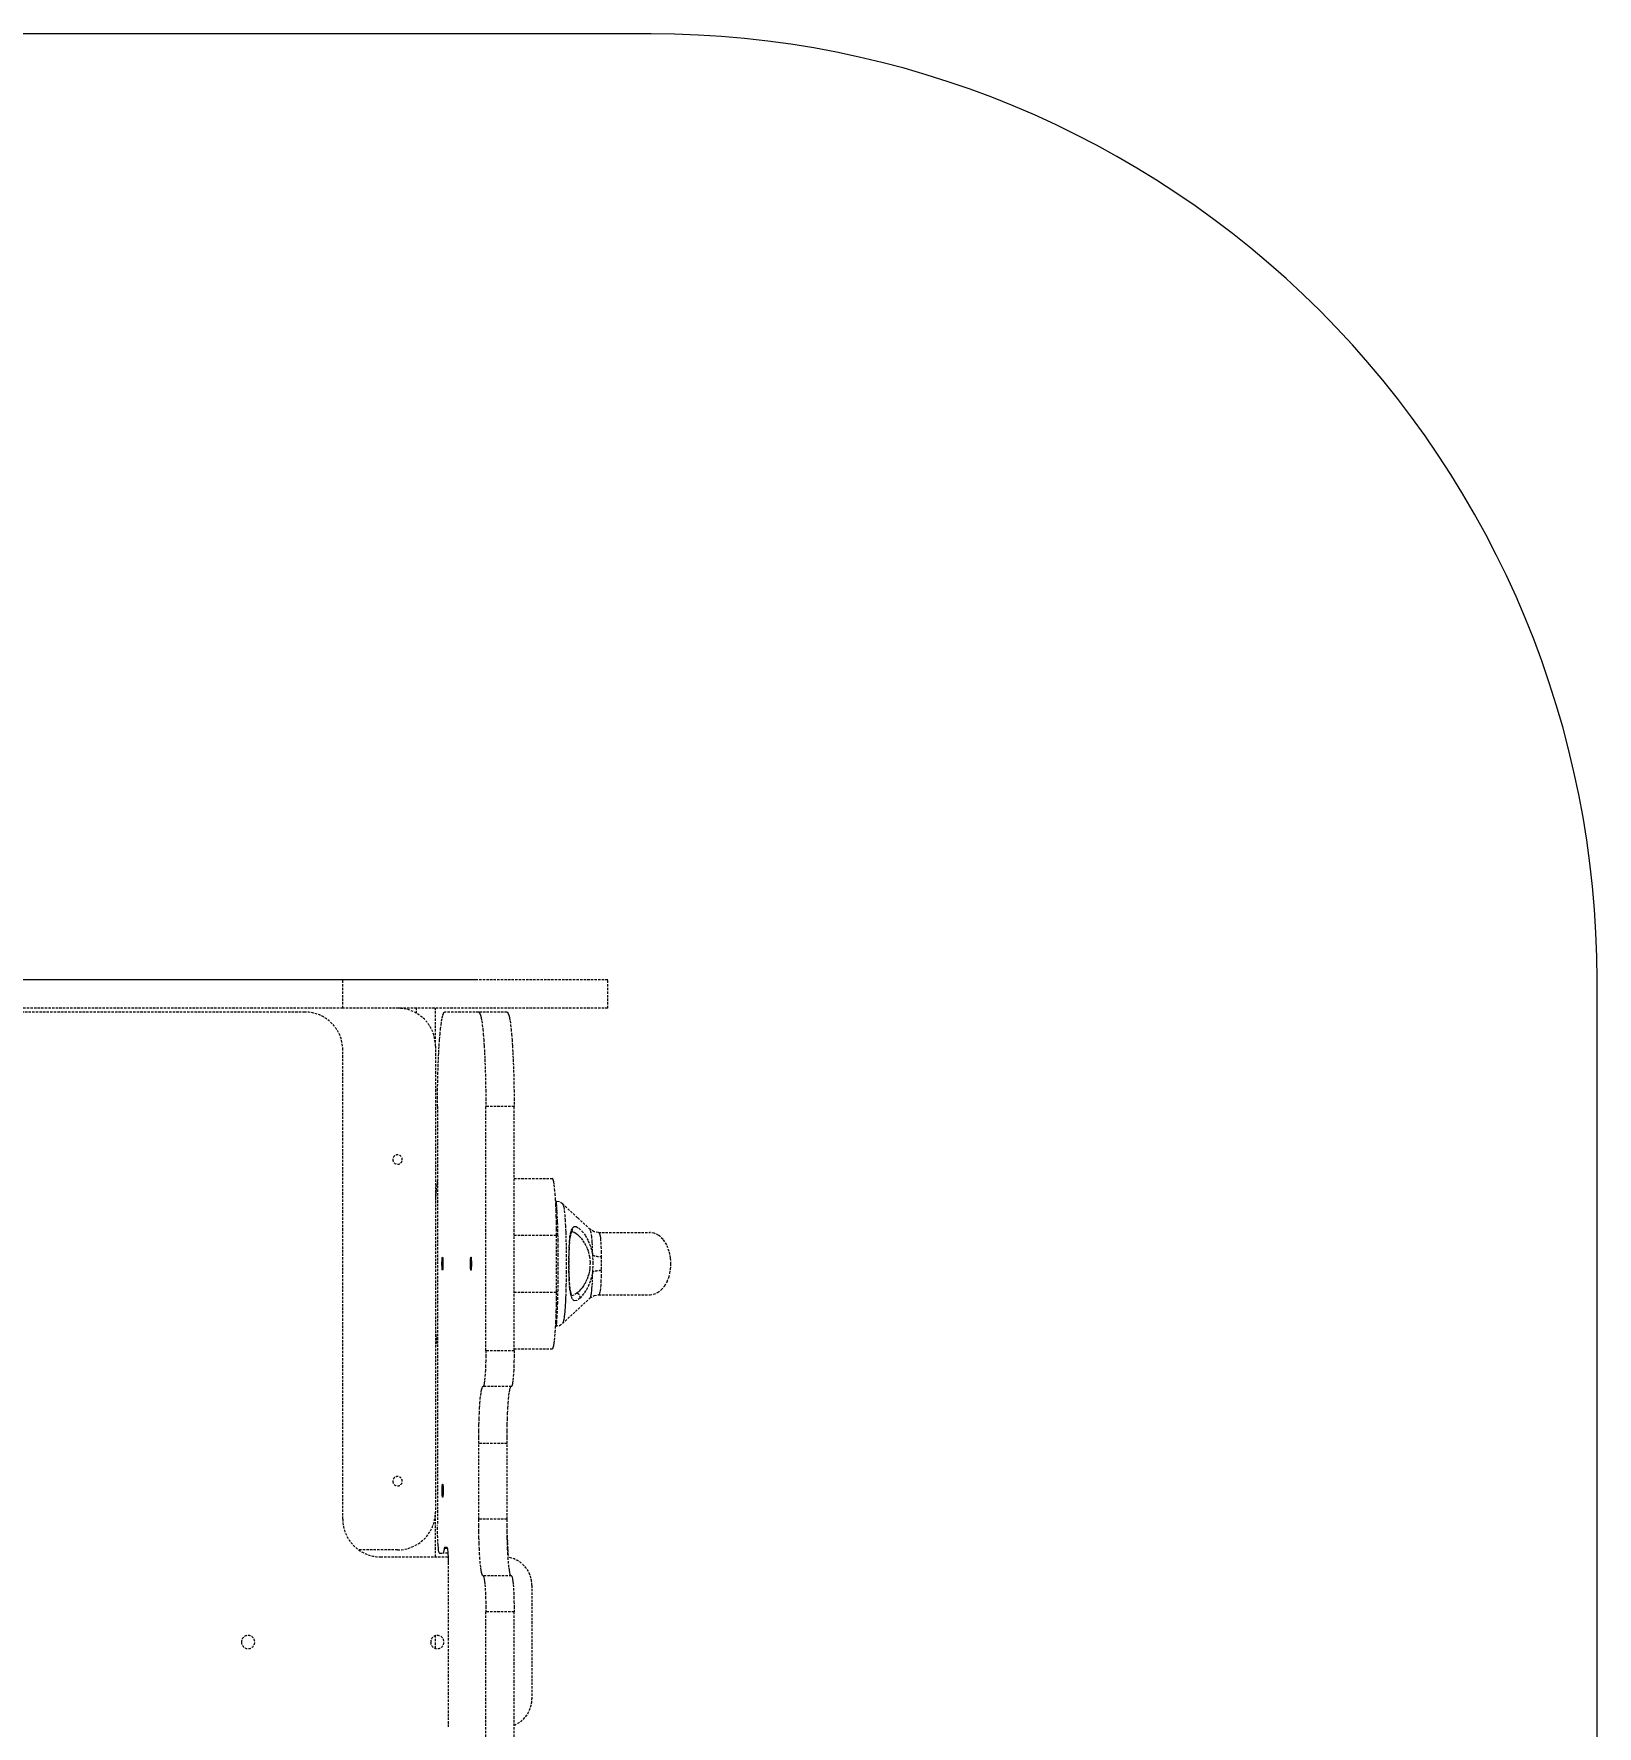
# Model space of a CAD drawing. Header units: millimetres. Extents: x -2104 to 1721, y -2060 to 1406.
# Drawn here: x 895 to 1721, y 511 to 1406 of the extents above; entities that cross this region are included whole.
import ezdxf

# ---------------------------------------------------------------- set-up
doc = ezdxf.new("R2010")
doc.units = ezdxf.units.MM
doc.linetypes.add('HIDDEN', pattern=[1.905, 1.27, -0.635])
for name, color, linetype in [('DIKOM_ЗОНА', 90, 'Continuous'), ('DIKOM_ОБЪЕКТ', 7, 'Continuous'), ('DIKOM_РАЗМЕР_ОБЪЕКТА', 7, 'Continuous')]:
    doc.layers.add(name, color=color, linetype=linetype)
doc.styles.add('style1', font='arialbd.ttf', dxfattribs={"width": 0.8})
doc.dimstyles.new('1-50', dxfattribs={"dimtxt": 300, "dimasz": 200, "dimexe": 100, "dimexo": 0, "dimgap": 100, "dimtad": 1, "dimtxsty": 'style1', "dimcen": 200, "dimclrd": 7, "dimclre": 7, "dimclrt": 7, "dimadec": 1, "dimazin": 2, "dimtfac": 1, "dimtmove": 0, "dimatfit": 2, "dimfxl": 0, "dimlwd": 25, "dimlwe": 18, "dimarcsym": 0})

# ---------------------------------------------------------------- blocks, each defined once
blk = doc.blocks.new('*D0')
at = {"layer": 'Defpoints', "color": 0, "transparency": 16777216}
for p in [(-1034.14, 905.6), (1127.98, 905.6), (1127.98, -524.4)]:
    blk.add_point(p, dxfattribs=at)
at = {"layer": 'DIKOM_РАЗМЕР_ОБЪЕКТА', "color": 7, "lineweight": 18, "transparency": 16777216}
for p, q in [((1127.98, 905.6), (-1134.14, 905.6)), ((1127.98, -524.4), (-1134.14, -524.4))]:
    blk.add_line(p, q, dxfattribs=at)
at = {"layer": 'DIKOM_РАЗМЕР_ОБЪЕКТА', "color": 7, "lineweight": 25, "transparency": 16777216}
blk.add_line((-1034.14, -324.4), (-1034.14, 705.6), dxfattribs=at)
at = {"layer": 'DIKOM_РАЗМЕР_ОБЪЕКТА', "color": 7, "transparency": 16777216}
for points in [[(-1067.47, 705.6), (-1000.81, 705.6), (-1034.14, 905.6)], [(-1067.47, -324.4), (-1000.81, -324.4), (-1034.14, -524.4)]]:
    blk.add_solid(points, dxfattribs=at)
at = {"layer": 'DIKOM_РАЗМЕР_ОБЪЕКТА', "color": 7, "transparency": 16777216, "insert": (-1261.87, 176.3), "char_height": 300, "attachment_point": 5, "rotation": 90, "style": 'style1'}
blk.add_mtext('{\\fArial|b0|i0|c204|p34;\\H0.83333x;1430}', dxfattribs=at)

msp = doc.modelspace()

# ---------------------------------------------------------------- linework, layer by layer
at = {"layer": 'DIKOM_ЗОНА', "color": 3, "lineweight": 15}
msp.add_lwpolyline([(-929.067, -1024.399), (1220.931, -1024.399, 0.4142136), (1720.931, -524.399), (1720.931, 905.601, 0.4142136), (1220.931, 1405.601), (-929.067, 1405.601, 0.4142136), (-1429.067, 905.601), (-1429.067, -524.399, 0.4142136)], format="xyb", close=True, dxfattribs=at)
at = {"layer": 'DIKOM_ОБЪЕКТ', "color": 7, "linetype": 'HIDDEN', "lineweight": 15}
for p, q in [((1057.983, 905.601), (816.063, 905.601)), ((1057.983, 890.601), (1057.983, 905.601)), ((1197.983, 905.601), (1057.983, 905.601)), ((1197.983, 890.601), (1197.983, 905.601)), ((1057.983, 890.601), (816.063, 890.601)), ((1037.932, 888.601), (837.932, 888.601)), ((1197.983, 890.601), (1057.983, 890.601)), ((1096.932, 887.922), (1096.932, 890.601)), ((1106.932, 870.601), (1106.932, 890.601)), ((1110.19, 883.917), (1110.492, 885.586)), ((1110.492, 885.586), (1110.805, 886.898)), ((1110.805, 886.898), (1111.125, 887.842)), ((1111.125, 887.842), (1111.45, 888.411)), ((1111.45, 888.411), (1111.777, 888.601)), ((1129.802, 888.601), (1111.777, 888.601)), ((1144.76, 888.601), (1129.802, 888.601)), ((1129.802, 888.601), (1130.129, 888.411)), ((1130.129, 888.411), (1130.454, 887.842)), ((1130.454, 887.842), (1130.774, 886.898)), ((1130.774, 886.898), (1131.086, 885.586)), ((1131.086, 885.586), (1131.389, 883.917)), ((1144.76, 888.601), (1145.087, 888.411)), ((1145.087, 888.411), (1145.412, 887.842)), ((1145.412, 887.842), (1145.731, 886.898)), ((1145.731, 886.898), (1146.044, 885.586)), ((1146.044, 885.586), (1146.347, 883.917)), ((1109.122, 873.957), (1109.363, 876.904)), ((1109.363, 876.904), (1109.623, 879.559)), ((1109.623, 879.559), (1109.899, 881.903)), ((1109.899, 881.903), (1110.19, 883.917)), ((1131.389, 883.917), (1131.679, 881.903)), ((1131.679, 881.903), (1131.956, 879.559)), ((1131.956, 879.559), (1132.216, 876.904)), ((1132.216, 876.904), (1132.457, 873.957)), ((1146.347, 883.917), (1146.637, 881.903)), ((1146.637, 881.903), (1146.913, 879.559)), ((1146.913, 879.559), (1147.173, 876.904)), ((1147.173, 876.904), (1147.415, 873.957)), ((1057.932, 620.601), (1057.932, 868.601)), ((1106.932, 870.601), (1106.932, 624.309)), ((1108.701, 867.28), (1108.9, 870.741)), ((1108.9, 870.741), (1109.122, 873.957)), ((1132.457, 873.957), (1132.679, 870.741)), ((1132.679, 870.741), (1132.878, 867.28)), ((1147.415, 873.957), (1147.636, 870.741)), ((1147.636, 870.741), (1147.836, 867.28)), ((1108.248, 855.702), (1108.373, 859.732)), ((1108.373, 859.732), (1108.525, 863.601)), ((1108.525, 863.601), (1108.701, 867.28)), ((1132.878, 867.28), (1133.054, 863.601)), ((1133.054, 863.601), (1133.205, 859.732)), ((1133.205, 859.732), (1133.331, 855.702)), ((1147.836, 867.28), (1148.012, 863.601)), ((1148.012, 863.601), (1148.163, 859.732)), ((1148.163, 859.732), (1148.288, 855.702)), ((1108.079, 847.284), (1108.15, 851.542)), ((1108.15, 851.542), (1108.248, 855.702)), ((1133.331, 855.702), (1133.429, 851.542)), ((1133.429, 851.542), (1133.5, 847.284)), ((1148.288, 855.702), (1148.387, 851.542)), ((1148.387, 851.542), (1148.458, 847.284)), ((1108.022, 838.601), (1108.036, 842.959)), ((1108.036, 842.959), (1108.079, 847.284)), ((1133.5, 847.284), (1133.543, 842.959)), ((1133.543, 842.959), (1133.557, 838.601)), ((1148.458, 847.284), (1148.5, 842.959)), ((1148.5, 842.959), (1148.515, 838.601)), ((1108.022, 838.601), (1108.022, 617.601)), ((1133.557, 709.601), (1133.557, 838.601)), ((1148.515, 838.601), (1133.557, 838.601)), ((1148.515, 709.601), (1148.515, 838.601)), ((1148.515, 800.609), (1168.679, 800.609)), ((1168.931, 800.421), (1168.679, 800.609)), ((1169.18, 799.857), (1168.931, 800.421)), ((1169.423, 798.926), (1169.18, 799.857)), ((1169.657, 797.638), (1169.423, 798.926)), ((1169.878, 796.011), (1169.657, 797.638)), ((1170.084, 794.064), (1169.878, 796.011)), ((1170.272, 791.822), (1170.084, 794.064)), ((1170.441, 789.314), (1170.272, 791.822)), ((1170.587, 786.57), (1170.441, 789.314)), ((1170.666, 788.609), (1170.482, 788.609)), ((1172.432, 788.285), (1170.499, 788.609)), ((1170.666, 788.572), (1170.674, 788.582)), ((1170.674, 788.582), (1170.712, 788.314)), ((1170.712, 788.314), (1170.8, 787.372)), ((1170.8, 787.372), (1170.92, 785.733)), ((1174.112, 787.226), (1172.432, 788.285)), ((1174.083, 787.22), (1174.422, 786.65)), ((1182.034, 779.886), (1174.102, 787.239)), ((1170.709, 783.626), (1170.587, 786.57)), ((1170.806, 780.518), (1170.709, 783.626)), ((1170.876, 777.285), (1170.806, 780.518)), ((1170.92, 785.733), (1171.002, 784.411)), ((1171.002, 784.411), (1171.091, 782.811)), ((1171.091, 782.811), (1171.183, 780.927)), ((1171.183, 780.927), (1171.321, 777.565)), ((1174.422, 786.65), (1174.74, 785.435)), ((1174.74, 785.435), (1175.012, 783.698)), ((1175.012, 783.698), (1175.249, 781.449)), ((1175.249, 781.449), (1175.455, 778.762)), ((1175.455, 778.762), (1175.634, 775.643)), ((1188.728, 773.707), (1182.034, 779.886)), ((1148.515, 770.609), (1170.932, 770.609)), ((1170.918, 773.968), (1170.876, 777.285)), ((1170.932, 770.609), (1170.918, 773.968)), ((1170.932, 740.609), (1170.932, 770.609)), ((1171.321, 777.565), (1171.451, 773.571)), ((1171.451, 773.571), (1171.52, 770.884)), ((1171.52, 770.884), (1171.58, 768.041)), ((1175.634, 775.643), (1175.783, 772.181)), ((1175.783, 772.181), (1175.902, 768.418)), ((1177.82, 767.259), (1178.034, 769.522)), ((1178.034, 769.522), (1178.323, 771.467)), ((1178.052, 768.119), (1178.211, 769.431)), ((1178.211, 769.431), (1178.423, 770.682)), ((1178.323, 771.467), (1178.7, 773.034)), ((1178.423, 770.682), (1178.697, 771.761)), ((1178.697, 771.761), (1179.055, 772.589)), ((1178.7, 773.034), (1179.18, 774.201)), ((1179.016, 772.582), (1179.546, 772.499)), ((1179.18, 774.201), (1180.087, 775.146)), ((1179.546, 772.499), (1180.318, 772.179)), ((1180.087, 775.146), (1181.269, 775.198)), ((1180.318, 772.179), (1181.178, 771.645)), ((1181.178, 771.645), (1182.024, 770.974)), ((1181.269, 775.198), (1182.706, 774.405)), ((1182.024, 770.974), (1182.937, 770.107)), ((1182.706, 774.405), (1184.346, 772.841)), ((1182.937, 770.107), (1183.93, 768.996)), ((1184.346, 772.841), (1186.076, 770.569)), ((1186.076, 770.569), (1187.724, 767.66)), ((1190.799, 772.493), (1188.693, 773.739)), ((1188.962, 773.209), (1188.711, 773.692)), ((1189.271, 771.915), (1188.962, 773.209)), ((1189.56, 769.825), (1189.271, 771.915)), ((1189.796, 767.037), (1189.56, 769.825)), ((1193.087, 772.109), (1190.799, 772.493)), ((1193.032, 772.109), (1220.374, 772.109)), ((1193.054, 772.109), (1193.411, 771.911)), ((1193.411, 771.911), (1193.714, 771.305)), ((1193.714, 771.305), (1193.956, 770.27)), ((1193.956, 770.27), (1194.143, 768.8)), ((1222.477, 771.753), (1220.098, 772.109)), ((1224.932, 770.558), (1222.477, 771.753)), ((1227.24, 768.442), (1224.932, 770.558)), ((1171.58, 768.041), (1171.628, 765.066)), ((1171.628, 765.066), (1171.676, 760.412)), ((1171.676, 760.412), (1171.693, 755.609)), ((1175.902, 768.418), (1175.989, 764.414)), ((1175.989, 764.414), (1176.043, 760.274)), ((1177.501, 759.025), (1177.562, 761.951)), ((1177.562, 761.951), (1177.665, 764.704)), ((1177.582, 757.425), (1177.631, 760.547)), ((1177.631, 760.547), (1177.719, 763.255)), ((1177.665, 764.704), (1177.82, 767.259)), ((1177.719, 763.255), (1177.842, 765.573)), ((1177.842, 765.573), (1178.052, 768.119)), ((1183.93, 768.996), (1184.91, 767.703)), ((1184.91, 767.703), (1185.771, 766.362)), ((1185.771, 766.362), (1186.567, 764.873)), ((1186.567, 764.873), (1187.142, 763.57)), ((1187.142, 763.57), (1187.62, 762.254)), ((1187.62, 762.254), (1188.347, 759.323)), ((1187.724, 767.66), (1189.124, 764.115)), ((1189.124, 764.115), (1190.071, 760.057)), ((1189.967, 763.712), (1189.796, 767.037)), ((1190.071, 760.057), (1189.967, 763.712)), ((1194.143, 768.8), (1194.287, 766.903)), ((1194.287, 766.903), (1194.398, 764.634)), ((1194.398, 764.634), (1194.482, 762.066)), ((1194.482, 762.066), (1194.537, 759.293)), ((1229.153, 765.515), (1227.24, 768.442)), ((1230.488, 762.094), (1229.153, 765.515)), ((1231.2, 758.588), (1230.488, 762.094)), ((1110.391, 756.185), (1110.419, 757.275)), ((1110.391, 755.033), (1110.391, 756.185)), ((1110.419, 753.943), (1110.391, 755.033)), ((1110.419, 757.275), (1110.472, 758.184)), ((1110.472, 753.034), (1110.419, 753.943)), ((1110.472, 758.184), (1110.545, 758.814)), ((1110.545, 752.404), (1110.472, 753.034)), ((1110.545, 758.814), (1110.629, 759.097)), ((1110.629, 752.121), (1110.545, 752.404)), ((1110.629, 759.097), (1110.715, 759.002)), ((1110.715, 752.216), (1110.629, 752.121)), ((1110.715, 759.002), (1110.794, 758.539)), ((1110.794, 752.679), (1110.715, 752.216)), ((1110.794, 758.539), (1110.858, 757.759)), ((1110.858, 753.459), (1110.794, 752.679)), ((1110.858, 757.759), (1110.899, 756.746)), ((1110.899, 754.473), (1110.858, 753.459)), ((1110.899, 756.746), (1110.913, 755.609)), ((1110.913, 755.609), (1110.899, 754.473)), ((1125.412, 756.185), (1125.44, 757.275)), ((1125.412, 755.033), (1125.412, 756.185)), ((1125.44, 753.943), (1125.412, 755.033)), ((1125.44, 757.275), (1125.493, 758.184)), ((1125.493, 753.034), (1125.44, 753.943)), ((1125.493, 758.184), (1125.566, 758.814)), ((1125.566, 752.404), (1125.493, 753.034)), ((1125.566, 758.814), (1125.649, 759.097)), ((1125.649, 752.121), (1125.566, 752.404)), ((1125.649, 759.097), (1125.736, 759.002)), ((1125.736, 752.216), (1125.649, 752.121)), ((1125.736, 759.002), (1125.815, 758.539)), ((1125.815, 752.679), (1125.736, 752.216)), ((1125.815, 758.539), (1125.879, 757.759)), ((1125.879, 753.459), (1125.815, 752.679)), ((1125.879, 757.759), (1125.92, 756.746)), ((1125.92, 754.473), (1125.879, 753.459)), ((1125.92, 756.746), (1125.934, 755.609)), ((1125.934, 755.609), (1125.92, 754.473)), ((1171.693, 755.609), (1171.676, 750.771)), ((1176.049, 751.552), (1175.995, 747.117)), ((1176.043, 760.274), (1176.064, 756.007)), ((1176.064, 756.007), (1176.049, 751.552)), ((1177.478, 756.041), (1177.501, 759.025)), ((1177.52, 751.078), (1177.478, 756.041)), ((1177.581, 753.963), (1177.582, 757.425)), ((1177.64, 750.354), (1177.581, 753.963)), ((1188.276, 751.506), (1187.93, 750.003)), ((1188.513, 753.025), (1188.276, 751.506)), ((1188.347, 759.323), (1188.658, 756.201)), ((1188.658, 756.201), (1188.513, 753.025)), ((1190.355, 755.607), (1190.071, 760.057)), ((1190.071, 751.156), (1190.355, 755.607)), ((1194.538, 751.923), (1194.483, 749.143)), ((1194.537, 759.293), (1194.516, 755.608)), ((1194.516, 755.608), (1194.538, 751.923)), ((1230.838, 750.469), (1231.204, 752.627)), ((1231.383, 755.358), (1231.2, 758.588)), ((1231.204, 752.627), (1231.383, 755.358)), ((1171.628, 746.11), (1171.552, 741.718)), ((1171.676, 750.771), (1171.628, 746.11)), ((1175.94, 744.327), (1175.868, 741.575)), ((1175.995, 747.117), (1175.94, 744.327)), ((1177.672, 746.413), (1177.52, 751.078)), ((1177.756, 747.178), (1177.64, 750.354)), ((1177.963, 742.358), (1177.672, 746.413)), ((1177.916, 744.613), (1177.756, 747.178)), ((1178.111, 742.611), (1177.916, 744.613)), ((1178.329, 741.09), (1178.111, 742.611)), ((1184.425, 742.844), (1183.614, 741.846)), ((1185.159, 743.876), (1184.425, 742.844)), ((1185.778, 744.864), (1185.159, 743.876)), ((1186.43, 746.063), (1185.778, 744.864)), ((1186.985, 747.261), (1186.43, 746.063)), ((1187.508, 748.625), (1186.985, 747.261)), ((1187.93, 750.003), (1187.508, 748.625)), ((1189.521, 741.046), (1189.663, 742.438)), ((1189.663, 742.438), (1189.785, 744.007)), ((1189.785, 744.007), (1189.888, 745.739)), ((1189.888, 745.739), (1189.996, 748.305)), ((1189.996, 748.305), (1190.071, 751.156)), ((1194.145, 742.426), (1193.962, 740.954)), ((1194.289, 744.33), (1194.145, 742.426)), ((1194.4, 746.581), (1194.289, 744.33)), ((1194.483, 749.143), (1194.4, 746.581)), ((1226.324, 741.754), (1228.019, 743.746)), ((1228.019, 743.746), (1229.338, 746.028)), ((1229.338, 746.028), (1230.262, 748.346)), ((1230.262, 748.346), (1230.838, 750.469)), ((1148.515, 740.609), (1170.932, 740.609)), ((1170.806, 730.701), (1170.876, 733.934)), ((1170.876, 733.934), (1170.918, 737.25)), ((1170.918, 737.25), (1170.932, 740.609)), ((1171.367, 734.929), (1171.276, 732.467)), ((1171.452, 737.672), (1171.367, 734.929)), ((1171.552, 741.718), (1171.452, 737.672)), ((1175.553, 734.04), (1175.495, 733.063)), ((1175.607, 735.022), (1175.553, 734.04)), ((1175.656, 736.005), (1175.607, 735.022)), ((1175.701, 736.986), (1175.656, 736.005)), ((1175.742, 737.961), (1175.701, 736.986)), ((1175.779, 738.927), (1175.742, 737.961)), ((1175.868, 741.575), (1175.779, 738.927)), ((1178.446, 739.162), (1177.963, 742.358)), ((1178.6, 739.803), (1178.329, 741.09)), ((1179.186, 737.009), (1178.446, 739.162)), ((1178.915, 738.87), (1178.6, 739.803)), ((1180.135, 738.946), (1178.844, 738.609)), ((1179.06, 738.578), (1178.915, 738.87)), ((1180.244, 736.01), (1179.186, 737.009)), ((1181.641, 739.922), (1180.135, 738.946)), ((1181.648, 736.16), (1180.244, 736.01)), ((1180.962, 730.322), (1188.706, 737.481)), ((1182.477, 740.654), (1181.641, 739.922)), ((1183.387, 737.389), (1181.648, 736.16)), ((1183.614, 741.846), (1182.477, 740.654)), ((1188.693, 737.47), (1190.805, 738.724)), ((1188.695, 737.493), (1188.788, 737.594)), ((1188.788, 737.594), (1188.946, 737.956)), ((1188.946, 737.956), (1189.026, 738.21)), ((1189.026, 738.21), (1189.105, 738.507)), ((1189.105, 738.507), (1189.193, 738.898)), ((1189.193, 738.898), (1189.255, 739.216)), ((1189.255, 739.216), (1189.359, 739.83)), ((1189.359, 739.83), (1189.436, 740.363)), ((1189.436, 740.363), (1189.521, 741.046)), ((1190.805, 738.724), (1193.094, 739.109)), ((1193.042, 739.109), (1220.374, 739.109)), ((1193.423, 739.31), (1193.062, 739.109)), ((1193.723, 739.916), (1193.423, 739.31)), ((1193.962, 740.954), (1193.723, 739.916)), ((1220.098, 739.109), (1222.224, 739.384)), ((1222.224, 739.384), (1224.346, 740.263)), ((1224.346, 740.263), (1226.324, 741.754)), ((1170.441, 721.904), (1170.587, 724.648)), ((1170.587, 724.648), (1170.709, 727.593)), ((1170.709, 727.593), (1170.806, 730.701)), ((1170.921, 725.491), (1170.839, 724.314)), ((1171.047, 727.574), (1170.921, 725.491)), ((1171.184, 730.293), (1171.047, 727.574)), ((1171.276, 732.467), (1171.184, 730.293)), ((1174.072, 723.949), (1180.962, 730.322)), ((1174.501, 724.8), (1174.337, 724.36)), ((1174.674, 725.462), (1174.501, 724.8)), ((1174.81, 726.156), (1174.674, 725.462)), ((1174.961, 727.135), (1174.81, 726.156)), ((1175.048, 727.809), (1174.961, 727.135)), ((1175.153, 728.761), (1175.048, 727.809)), ((1175.279, 730.1), (1175.153, 728.761)), ((1175.376, 731.314), (1175.279, 730.1)), ((1175.432, 732.097), (1175.376, 731.314)), ((1175.495, 733.063), (1175.432, 732.097)), ((1169.878, 715.207), (1170.084, 717.154)), ((1170.084, 717.154), (1170.272, 719.396)), ((1170.272, 719.396), (1170.441, 721.904)), ((1170.482, 722.609), (1170.667, 722.609)), ((1170.502, 722.609), (1172.431, 722.931)), ((1170.714, 722.904), (1170.667, 722.626)), ((1170.769, 723.457), (1170.714, 722.904)), ((1170.839, 724.314), (1170.769, 723.457)), ((1172.431, 722.931), (1174.102, 723.978)), ((1174.095, 723.986), (1174.071, 723.95)), ((1174.337, 724.36), (1174.095, 723.986)), ((1133.543, 706.897), (1133.499, 704.249)), ((1133.557, 709.601), (1133.543, 706.897)), ((1148.515, 709.601), (1133.557, 709.601)), ((1148.5, 706.897), (1148.457, 704.249)), ((1148.515, 709.601), (1148.5, 706.897)), ((1148.515, 710.609), (1168.679, 710.609)), ((1168.679, 710.609), (1168.931, 710.798)), ((1168.931, 710.798), (1169.18, 711.361)), ((1169.18, 711.361), (1169.423, 712.293)), ((1169.423, 712.293), (1169.657, 713.58)), ((1169.657, 713.58), (1169.878, 715.207)), ((1133.331, 699.329), (1133.209, 697.159)), ((1133.428, 701.709), (1133.331, 699.329)), ((1133.499, 704.249), (1133.428, 701.709)), ((1148.288, 699.329), (1148.166, 697.159)), ((1148.386, 701.709), (1148.288, 699.329)), ((1148.457, 704.249), (1148.386, 701.709)), ((1131.077, 687.631), (1131.311, 688.918)), ((1131.311, 688.918), (1131.554, 689.849)), ((1131.554, 689.849), (1131.803, 690.413)), ((1131.803, 690.413), (1132.055, 690.601)), ((1132.055, 690.601), (1132.13, 690.601)), ((1132.333, 690.795), (1132.13, 690.601)), ((1147.088, 690.601), (1132.13, 690.601)), ((1132.532, 691.371), (1132.333, 690.795)), ((1132.723, 692.318), (1132.532, 691.371)), ((1132.902, 693.618), (1132.723, 692.318)), ((1133.065, 695.242), (1132.902, 693.618)), ((1133.209, 697.159), (1133.065, 695.242)), ((1146.035, 687.631), (1146.268, 688.918)), ((1146.268, 688.918), (1146.511, 689.849)), ((1146.511, 689.849), (1146.76, 690.413)), ((1146.76, 690.413), (1147.013, 690.601)), ((1147.291, 690.795), (1147.088, 690.601)), ((1147.49, 691.371), (1147.291, 690.795)), ((1147.681, 692.318), (1147.49, 691.371)), ((1147.859, 693.618), (1147.681, 692.318)), ((1148.022, 695.242), (1147.859, 693.618)), ((1148.166, 697.159), (1148.022, 695.242)), ((1130.293, 679.306), (1130.462, 681.815)), ((1130.462, 681.815), (1130.65, 684.056)), ((1130.65, 684.056), (1130.856, 686.003)), ((1130.856, 686.003), (1131.077, 687.631)), ((1145.251, 679.306), (1145.419, 681.815)), ((1145.419, 681.815), (1145.608, 684.056)), ((1145.608, 684.056), (1145.814, 686.003)), ((1145.814, 686.003), (1146.035, 687.631)), ((1129.928, 670.51), (1130.025, 673.618)), ((1130.025, 673.618), (1130.147, 676.562)), ((1130.147, 676.562), (1130.293, 679.306)), ((1144.886, 670.51), (1144.983, 673.618)), ((1144.983, 673.618), (1145.105, 676.562)), ((1145.105, 676.562), (1145.251, 679.306)), ((1129.802, 660.601), (1129.816, 663.96)), ((1129.816, 663.96), (1129.858, 667.277)), ((1129.858, 667.277), (1129.928, 670.51)), ((1144.76, 660.601), (1144.774, 663.96)), ((1144.774, 663.96), (1144.816, 667.277)), ((1144.816, 667.277), (1144.886, 670.51)), ((1129.802, 620.601), (1129.802, 660.601)), ((1144.76, 660.601), (1129.802, 660.601)), ((1144.76, 620.601), (1144.76, 660.601)), ((1110.466, 636.185), (1110.494, 637.275)), ((1110.466, 635.033), (1110.466, 636.185)), ((1110.494, 637.275), (1110.547, 638.184)), ((1110.547, 638.184), (1110.62, 638.814)), ((1110.62, 638.814), (1110.704, 639.097)), ((1110.704, 639.097), (1110.79, 639.002)), ((1110.79, 639.002), (1110.869, 638.539)), ((1110.869, 638.539), (1110.933, 637.759)), ((1110.933, 637.759), (1110.974, 636.746)), ((1110.974, 636.746), (1110.988, 635.609)), ((1110.988, 635.609), (1110.974, 634.473)), ((1110.494, 633.943), (1110.466, 635.033)), ((1110.547, 633.034), (1110.494, 633.943)), ((1110.62, 632.404), (1110.547, 633.034)), ((1110.704, 632.121), (1110.62, 632.404)), ((1110.79, 632.216), (1110.704, 632.121)), ((1110.869, 632.679), (1110.79, 632.216)), ((1110.933, 633.459), (1110.869, 632.679)), ((1110.974, 634.473), (1110.933, 633.459)), ((1106.932, 600.601), (1106.932, 624.309)), ((1108.036, 615.255), (1108.022, 617.601)), ((1144.76, 620.601), (1129.802, 620.601)), ((1129.816, 617.243), (1129.802, 620.601)), ((1129.858, 613.926), (1129.816, 617.243)), ((1144.774, 617.243), (1144.76, 620.601)), ((1144.816, 613.926), (1144.774, 617.243)), ((1108.077, 612.966), (1108.036, 615.255)), ((1108.144, 610.792), (1108.077, 612.966)), ((1108.237, 608.785), (1108.144, 610.792)), ((1108.352, 606.995), (1108.237, 608.785)), ((1129.928, 610.693), (1129.858, 613.926)), ((1130.025, 607.585), (1129.928, 610.693)), ((1144.886, 610.693), (1144.816, 613.926)), ((1144.853, 612.049), (1145.32, 600.806)), ((1144.983, 607.585), (1144.886, 610.693)), ((1086.932, 604.309), (1066.332, 604.309)), ((1066.932, 603.898), (1066.932, 604.309)), ((1077.932, 600.601), (1113.611, 600.601)), ((1108.486, 605.466), (1108.352, 606.995)), ((1108.637, 604.236), (1108.486, 605.466)), ((1108.8, 603.336), (1108.637, 604.236)), ((1108.972, 602.786), (1108.8, 603.336)), ((1109.148, 602.601), (1108.972, 602.786)), ((1109.148, 602.601), (1110.854, 602.601)), ((1110.947, 602.64), (1110.854, 602.601)), ((1113.523, 602.601), (1110.854, 602.601)), ((1111.039, 602.754), (1110.947, 602.64)), ((1111.131, 602.945), (1111.039, 602.754)), ((1111.222, 603.211), (1111.131, 602.945)), ((1111.311, 603.551), (1111.222, 603.211)), ((1111.399, 603.964), (1111.311, 603.551)), ((1111.484, 604.448), (1111.399, 603.964)), ((1111.567, 605.001), (1111.484, 604.448)), ((1113.282, 605.001), (1111.567, 605.001)), ((1113.054, 605.601), (1111.745, 605.601)), ((1113.054, 605.601), (1113.171, 605.448)), ((1113.171, 605.448), (1113.284, 604.993)), ((1113.284, 604.993), (1113.387, 604.253)), ((1113.387, 604.253), (1113.478, 603.258)), ((1113.478, 603.258), (1113.553, 602.046)), ((1113.553, 602.046), (1113.609, 600.663)), ((1113.609, 600.663), (1113.643, 599.162)), ((1130.147, 604.641), (1130.025, 607.585)), ((1130.293, 601.897), (1130.147, 604.641)), ((1130.462, 599.388), (1130.293, 601.897)), ((1130.65, 597.147), (1130.462, 599.388)), ((1145.105, 604.641), (1144.983, 607.585)), ((1145.251, 601.897), (1145.105, 604.641)), ((1145.419, 599.388), (1145.251, 601.897)), ((1145.608, 597.147), (1145.419, 599.388)), ((1113.643, 599.162), (1113.654, 597.601)), ((1113.654, 597.601), (1113.654, 513.601)), ((1130.856, 595.2), (1130.65, 597.147)), ((1131.077, 593.572), (1130.856, 595.2)), ((1131.311, 592.285), (1131.077, 593.572)), ((1131.554, 591.354), (1131.311, 592.285)), ((1131.803, 590.79), (1131.554, 591.354)), ((1132.055, 590.601), (1131.803, 590.79)), ((1132.13, 590.601), (1132.055, 590.601)), ((1147.088, 590.601), (1132.13, 590.601)), ((1132.13, 590.601), (1132.333, 590.408)), ((1132.333, 590.408), (1132.532, 589.832)), ((1145.814, 595.2), (1145.608, 597.147)), ((1146.035, 593.572), (1145.814, 595.2)), ((1146.268, 592.285), (1146.035, 593.572)), ((1146.511, 591.354), (1146.268, 592.285)), ((1146.76, 590.79), (1146.511, 591.354)), ((1147.013, 590.601), (1146.76, 590.79)), ((1147.088, 590.601), (1147.291, 590.408)), ((1147.291, 590.408), (1147.49, 589.832)), ((1132.532, 589.832), (1132.723, 588.884)), ((1132.723, 588.884), (1132.902, 587.585)), ((1132.902, 587.585), (1133.065, 585.961)), ((1133.065, 585.961), (1133.209, 584.044)), ((1133.209, 584.044), (1133.331, 581.874)), ((1133.331, 581.874), (1133.428, 579.494)), ((1147.49, 589.832), (1147.681, 588.884)), ((1147.681, 588.884), (1147.859, 587.585)), ((1147.859, 587.585), (1148.022, 585.961)), ((1148.022, 585.961), (1148.166, 584.044)), ((1148.166, 584.044), (1148.288, 581.874)), ((1148.288, 581.874), (1148.386, 579.494)), ((1157.932, 585.601), (1157.932, 525.601)), ((1133.428, 579.494), (1133.499, 576.954)), ((1133.499, 576.954), (1133.543, 574.305)), ((1133.543, 574.305), (1133.557, 571.601)), ((1148.386, 579.494), (1148.457, 576.954)), ((1148.457, 576.954), (1148.5, 574.305)), ((1148.5, 574.305), (1148.515, 571.601)), ((1133.557, 246.458), (1133.557, 571.601)), ((1148.515, 571.601), (1133.557, 571.601)), ((1148.515, 246.458), (1148.515, 571.601)), ((1106.932, 552.247), (1106.932, 558.956)), ((1113.643, 512.041), (1113.609, 510.54)), ((1113.654, 513.601), (1113.643, 512.041))]:
    msp.add_line(p, q, dxfattribs=at)
at = {"layer": 'DIKOM_ОБЪЕКТ', "color": 7, "linetype": 'HIDDEN', "lineweight": 15, "extrusion": (-1.71572e-16, 3.56993e-15, -1)}
for centre in [(-1086.932, 810.601), (-1086.932, 640.601)]:
    msp.add_circle(centre, 2.5, dxfattribs=at)
at = {"layer": 'DIKOM_ОБЪЕКТ', "color": 7, "linetype": 'HIDDEN', "lineweight": 15, "extrusion": (1.38778e-16, 3.07656e-15, -1)}
for centre in [(-1007.932, 555.601), (-1107.932, 555.601)]:
    msp.add_circle(centre, 3.5, dxfattribs=at)
at = {"layer": 'DIKOM_ОБЪЕКТ', "color": 7, "linetype": 'HIDDEN', "lineweight": 15}
for centre, radius, start, end in [((1037.932, 868.601), 20, 0, 90), ((1086.932, 870.601), 20, 0, 90), ((1190.716, 785.37), 83.864, 170.417386, 177.488749), ((1177.499, 773.517), 1.814, 329.143914, 22.159279), ((1194.791, 775.155), 15.864, 252.690106, 269.081307), ((1194.795, 736.085), 15.84, 90.931415, 107.351208), ((1165.475, 754.502), 24.822, 316.187678, 352.255044), ((1181.21, 737.744), 2.22, 348.769461, 78.814233), ((1170.772, 723.711), 63.858, 181.380072, 190.689653), ((1077.932, 620.601), 20, 180, 270), ((1086.932, 624.309), 20, 270, 0), ((1112.59, 605.073), 1.025, 145.451172, 183.990116), ((1142.932, 585.601), 15, 0, 80.776904), ((1142.932, 525.601), 15, 291.850271, 0)]:
    msp.add_arc(centre, radius, start, end, dxfattribs=at)

# ---------------------------------------------------------------- dimensions: what is measured, and where the dimension line sits
at = {"layer": 'DIKOM_РАЗМЕР_ОБЪЕКТА'}
dim = msp.add_linear_dim(base=(-1034.139, 905.601), p1=(1127.983, -524.399), p2=(1127.983, 905.601), angle=90, text='{\\fArial|b0|i0|c204|p34;\\H0.83333x;<>}', dimstyle='1-50', dxfattribs=at)
dim.commit()
dim.dimension.update_dxf_attribs({"geometry": '*D0', "text_midpoint": (-1034.139, 176.303), "dimtype": 160})

doc.saveas('drawing.dxf')
